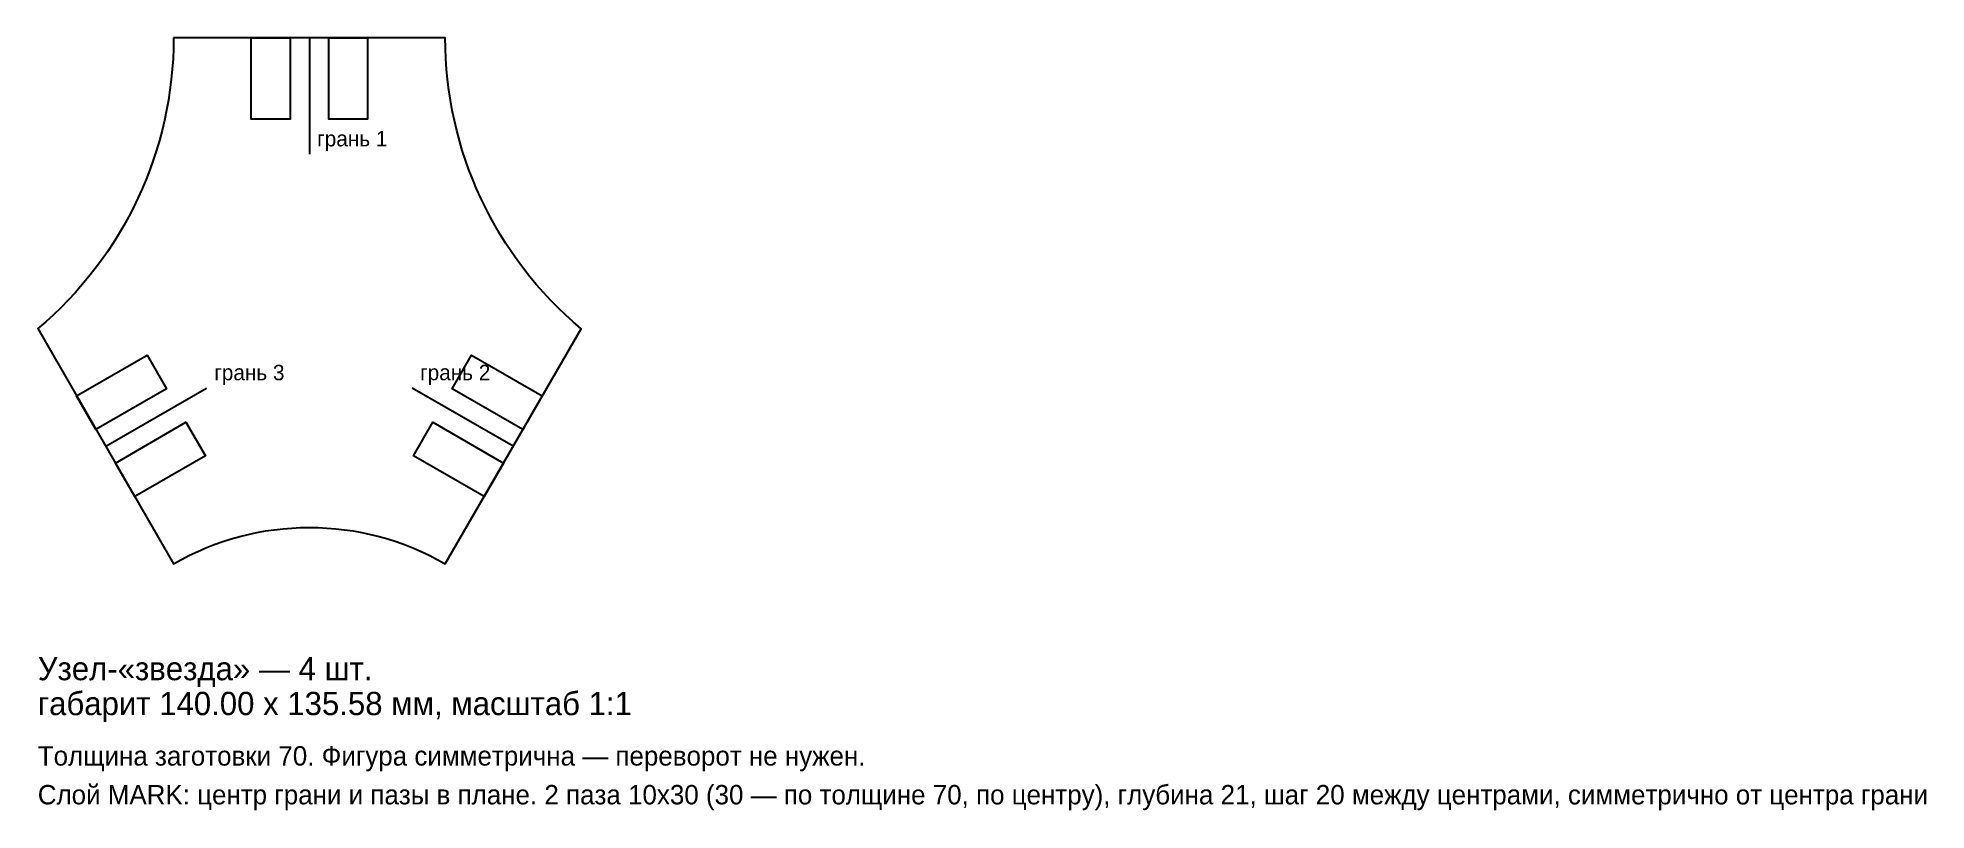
# Model space of a CAD drawing. Header units: millimetres. Extents: x 0 to 487, y -64 to 136.
import ezdxf

# ---------------------------------------------------------------- set-up
doc = ezdxf.new("R2010")
doc.units = ezdxf.units.MM
for name, color, linetype in [('CUT', 1, 'Continuous'), ('MARK', 5, 'Continuous'), ('TEXT', 7, 'Continuous')]:
    doc.layers.add(name, color=color, linetype=linetype)

msp = doc.modelspace()

# ---------------------------------------------------------------- linework, layer by layer
at = {"layer": 'CUT'}
msp.add_lwpolyline([(35, 135.58, -0.221832), (0, 60.62), (35, 0, -0.267949), (105, 0), (140, 60.58, -0.221832), (105, 135.58)], format="xyb", close=True, dxfattribs=at)
at = {"layer": 'MARK'}
for p, q in [((70, 135.58), (70, 105.58)), ((17.5, 30.31), (43.48, 45.31)), ((122.5, 30.31), (96.52, 45.31))]:
    msp.add_line(p, q, dxfattribs=at)
for points in [[(55, 135.58), (65, 135.58), (65, 114.58), (55, 114.58)], [(75, 135.58), (85, 135.58), (85, 114.58), (75, 114.58)], [(15, 34.64), (10, 43.3), (28.19, 53.8), (33.19, 45.14)], [(130, 43.3), (125, 34.64), (106.81, 45.14), (111.81, 53.8)], [(25, 17.32), (20, 25.98), (38.19, 36.48), (43.19, 27.82)], [(120, 25.98), (115, 17.32), (96.81, 27.82), (101.81, 36.48)]]:
    msp.add_lwpolyline(points, close=True, dxfattribs=at)

# ---------------------------------------------------------------- texts
for s, p in [('грань 1', (72, 107.58)), ('грань 3', (45.48, 47.31)), ('грань 2', (98.52, 47.31))]:
    msp.add_text(s, height=4, dxfattribs=at).set_placement(p)
at = {"layer": 'TEXT'}
for s, height, p in [('Узел-«звезда» — 4 шт.', 6, (0, -30)), ('габарит 140.00 x 135.58 мм, масштаб 1:1', 6, (0, -39)), ('Толщина заготовки 70. Фигура симметрична — переворот не нужен.', 5, (0, -52)), ('Слой MARK: центр грани и пазы в плане. 2 паза 10x30 (30 — по толщине 70, по центру), глубина 21, шаг 20 между центрами, симметрично от центра грани', 5, (0, -62))]:
    msp.add_text(s, height=height, dxfattribs=at).set_placement(p)

doc.saveas('drawing.dxf')
